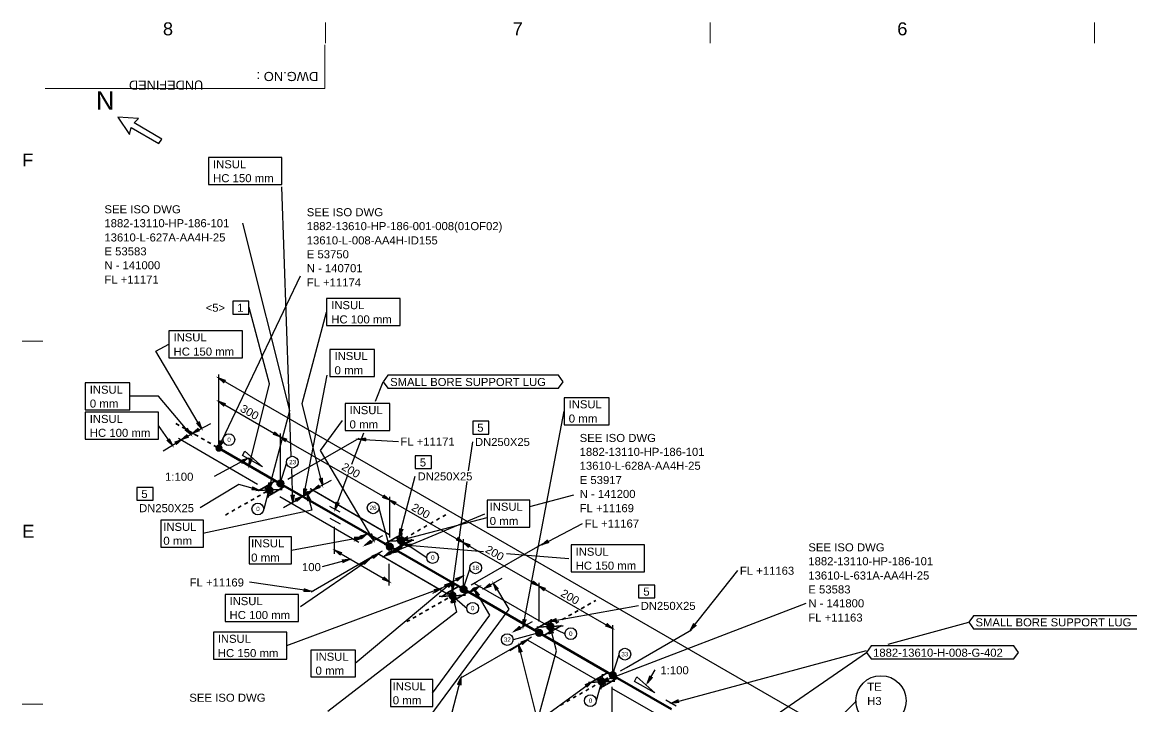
# Model space of a CAD drawing. Header units: inches. Extents: x 18 to 823, y 11 to 584.
# Drawn here: x 18.8 to 322.1, y 395.8 to 582.9 of the extents above; entities that cross this region are included whole.
import ezdxf
from ezdxf.enums import TextEntityAlignment as Align

# ---------------------------------------------------------------- set-up
doc = ezdxf.new("R2010")
doc.units = ezdxf.units.IN
doc.header["$MEASUREMENT"] = 0
for name, color, linetype in [('BG 0 -1', 7, 'Continuous'), ('DIMLINES', 7, 'Continuous'), ('DIMTEXT', 7, 'Continuous'), ('FITTINGS', 7, 'Continuous'), ('FRAME', 7, 'Continuous'), ('ISOTEXT', 7, 'Continuous'), ('PIPE', 7, 'Continuous'), ('WELDS', 7, 'Continuous')]:
    doc.layers.add(name, color=color, linetype=linetype)
doc.styles.add('Arial', font='arial.ttf')

msp = doc.modelspace()

# ---------------------------------------------------------------- hatches: boundary and pattern name
at = {"layer": 'DIMLINES', "linetype": 'Continuous'}
for points in [[(74.28, 485.08), (72.44, 485.72), (73.88, 484.44)], [(74.28, 478.68), (72.44, 479.32), (73.88, 478.04)], [(66.6, 473.32), (67.88, 471.88), (67.24, 473.72)], [(63.8, 470.12), (62.36, 468.84), (64.2, 469.48)], [(63.4, 471.4), (64.92, 470.2), (63.96, 471.88)], [(66.84, 471.88), (65.4, 470.6), (67.24, 471.24)], [(87.48, 470.28), (89.32, 469.64), (87.88, 470.92)], [(58.44, 468.6), (59.88, 467.24), (59.08, 469)], [(61, 467.56), (62.44, 468.84), (60.6, 468.2)], [(91.08, 469), (89.24, 469.64), (90.68, 468.36)], [(100.12, 458.12), (100.92, 456.36), (100.84, 458.28)], [(95.8, 455.4), (95.8, 453.48), (96.52, 455.32)], [(97, 453.8), (98.44, 455.08), (96.6, 454.44)], [(97, 453.8), (98.44, 455.08), (96.6, 454.44)], [(99.8, 456.36), (98.36, 455.08), (100.2, 455.72)], [(92.36, 453.64), (92.84, 451.72), (93.16, 453.64)], [(93.96, 452.04), (95.4, 453.32), (93.56, 452.68)], [(96.76, 454.6), (95.32, 453.32), (97.16, 453.96)], [(97.64, 452.28), (96.84, 454.04), (96.92, 452.12)], [(117.4, 453), (119.24, 452.36), (117.8, 453.64)], [(121, 451.72), (119.16, 452.36), (120.6, 451.08)], [(111.64, 441.8), (113.08, 443.08), (111.24, 442.44)], [(113.64, 442.68), (114.92, 441.24), (114.28, 443.08)], [(109.8, 441.48), (111.64, 442.2), (109.72, 442.2)], [(111.48, 442.6), (110.04, 441.32), (111.88, 441.96)], [(113.96, 441.24), (112.52, 439.96), (114.36, 440.6)], [(122.2, 439.96), (120.76, 438.68), (122.6, 439.32)], [(125.16, 440.28), (123.24, 440.04), (125.08, 439.48)], [(137.56, 441.4), (139.4, 440.76), (137.96, 442.04)], [(141.16, 440.12), (139.32, 440.76), (140.76, 439.48)], [(106.12, 437.96), (104.28, 438.6), (105.72, 437.32)], [(114.92, 436.44), (116.36, 437.72), (114.52, 437.08)], [(119.16, 438.2), (117.72, 436.92), (119.56, 437.56)], [(119.32, 437.4), (120.76, 438.68), (118.92, 438.04)], [(120.92, 438.84), (119.32, 437.72), (121.24, 438.12)], [(106.52, 435.24), (108.28, 436.12), (106.36, 435.96)], [(112.36, 434.84), (113.72, 436.2), (111.96, 435.4)], [(117.4, 430.6), (119.24, 429.96), (117.8, 431.24)], [(137.72, 430.2), (139.16, 431.48), (137.32, 430.84)], [(131.8, 427.16), (133.48, 428.2), (131.56, 427.88)], [(134.76, 428.52), (136.2, 429.8), (134.36, 429.16)], [(135.4, 428.52), (136.6, 430.04), (134.92, 429.08)], [(142.36, 428.36), (140.92, 427.08), (142.76, 427.72)], [(142.44, 427.48), (143.88, 428.76), (142.04, 428.12)], [(143.72, 426.44), (142.44, 427.88), (143.08, 426.04)], [(146.52, 429.4), (145.08, 428.12), (146.92, 428.76)], [(148.92, 428.12), (147.64, 429.56), (148.28, 427.72)], [(158.2, 429.48), (160.04, 428.84), (158.6, 430.12)], [(161.8, 428.2), (159.96, 428.84), (161.4, 427.56)], [(155.8, 419.64), (155.8, 417.72), (156.52, 419.56)], [(154.68, 417.72), (153.24, 416.44), (155.08, 417.08)], [(178.36, 417.88), (180.2, 417.24), (178.76, 418.52)], [(155.4, 410.92), (154.6, 412.68), (154.68, 410.76)], [(155.64, 412.92), (157.08, 414.2), (155.24, 413.56)]]:
    msp.add_hatch(color=2, dxfattribs=at).paths.add_polyline_path(points)
at = {"layer": 'ISOTEXT', "linetype": 'Continuous'}
for points in [[(72.92, 468.52), (72.44, 466.6), (73.64, 468.12)], [(112.68, 469.24), (110.76, 469), (112.68, 468.52)], [(78.92, 462.44), (80.44, 463.72), (78.6, 463.16)], [(80.92, 463.64), (80.84, 461.72), (81.64, 463.48)], [(81.72, 455.16), (83.64, 455), (81.88, 455.88)], [(86.28, 457), (86.2, 455.08), (87.08, 456.84)], [(104.68, 451.72), (104.36, 449.8), (105.4, 451.48)], [(122.04, 444.44), (121.96, 442.52), (122.84, 444.28)], [(123.96, 442.2), (122.2, 441.32), (124.12, 441.4)], [(162.36, 441.32), (160.84, 440.12), (162.68, 440.68)], [(95.88, 427.32), (97.8, 427.4), (95.96, 428.04)], [(136.28, 429.56), (136.36, 427.64), (137, 429.48)], [(137.24, 424.44), (136.44, 426.2), (136.52, 424.28)], [(164.68, 419.88), (162.84, 419.16), (164.76, 419.08)], [(163.96, 416.04), (163.16, 417.8), (163.24, 415.88)], [(202.36, 418.52), (201.48, 416.76), (203, 418.04)], [(138.68, 401.8), (138.76, 403.72), (137.88, 401.96)], [(178.76, 403.72), (177.08, 402.68), (179, 403)], [(190.36, 404.2), (189.72, 402.36), (191, 403.8)], [(173.24, 401.24), (174.52, 402.68), (172.76, 401.88)], [(198.04, 397.72), (196.28, 396.84), (198.2, 397)]]:
    msp.add_hatch(color=2, dxfattribs=at).paths.add_polyline_path(points)
at = {"layer": 'WELDS', "linetype": 'Continuous'}
h = msp.add_hatch(color=7, dxfattribs=at)
edge = h.paths.add_edge_path()
edge.add_arc((72.6, 466.52), 0.76, 0, 360)
h = msp.add_hatch(color=7, dxfattribs=at)
edge = h.paths.add_edge_path()
edge.add_arc((86.36, 455.08), 0.92, 0, 360)
h = msp.add_hatch(color=7, dxfattribs=at)
edge = h.paths.add_edge_path()
edge.add_arc((89.4, 456.84), 0.92, 0, 360)
h = msp.add_hatch(color=7, dxfattribs=at)
edge = h.paths.add_edge_path()
edge.add_arc((119.32, 439.56), 0.92, 0, 360)
h = msp.add_hatch(color=7, dxfattribs=at)
edge = h.paths.add_edge_path()
edge.add_arc((122.36, 441.32), 0.92, 0, 360)
h = msp.add_hatch(color=7, dxfattribs=at)
edge = h.paths.add_edge_path()
edge.add_arc((139.48, 427.96), 0.92, 0, 360)
h = msp.add_hatch(color=7, dxfattribs=at)
edge = h.paths.add_edge_path()
edge.add_arc((136.44, 426.2), 0.92, 0, 360)
h = msp.add_hatch(color=7, dxfattribs=at)
edge = h.paths.add_edge_path()
edge.add_arc((163.16, 417.8), 0.92, 0, 360)
h = msp.add_hatch(color=7, dxfattribs=at)
edge = h.paths.add_edge_path()
edge.add_arc((160.12, 416.04), 0.92, 0, 360)
h = msp.add_hatch(color=7, dxfattribs=at)
edge = h.paths.add_edge_path()
edge.add_arc((177.24, 402.68), 0.92, 0, 360)
h = msp.add_hatch(color=7, dxfattribs=at)
edge = h.paths.add_edge_path()
edge.add_arc((180.28, 404.44), 0.92, 0, 360)

# ---------------------------------------------------------------- linework, layer by layer
at = {"layer": 'BG 0 -1', "color": 7, "linetype": 'Continuous', "lineweight": 9}
for p, q in [((101.7, 577.17), (101.7, 582.83)), ((206.83, 577.17), (206.83, 582.83)), ((311.95, 577.17), (311.95, 582.83)), ((101.53, 564.78), (101.53, 576.75)), ((101.53, 564.78), (25.11, 564.78)), ((24.49, 495.71), (18.83, 495.71)), ((24.49, 396.57), (18.83, 396.57))]:
    msp.add_line(p, q, dxfattribs=at)
at = {"layer": 'DIMLINES', "color": 2, "linetype": 'Continuous', "lineweight": 30}
for p, q in [((89.8, 545.96), (69.72, 545.96)), ((69.72, 545.96), (69.72, 538.6)), ((89.8, 538.6), (89.8, 545.96)), ((69.72, 538.6), (89.8, 538.6)), ((122.12, 507.4), (102.04, 507.4)), ((102.04, 507.4), (102.04, 500.04)), ((122.12, 500.04), (122.12, 507.4)), ((95.32, 478.76), (102.04, 503.72)), ((79, 498.6), (58.92, 498.6)), ((58.92, 498.6), (58.92, 491.24)), ((79, 491.24), (79, 498.6)), ((102.04, 500.04), (122.12, 500.04)), ((55.4, 493), (58.92, 494.92)), ((67.88, 471.88), (55.4, 493)), ((115.16, 493.48), (102.92, 493.48)), ((102.92, 493.48), (102.92, 486.12)), ((115.16, 486.12), (115.16, 493.48)), ((58.92, 491.24), (79, 491.24)), ((72.44, 485.72), (74.28, 485.08)), ((73.88, 484.44), (72.44, 485.72)), ((72.44, 485.72), (523.88, 225.56)), ((72.52, 486.6), (72.52, 467.64)), ((102.92, 486.12), (115.16, 486.12)), ((48.28, 484.36), (36.04, 484.36)), ((36.04, 484.36), (36.04, 477)), ((48.28, 477), (48.28, 484.36)), ((74.28, 485.08), (73.88, 484.44)), ((56.04, 480.68), (48.2, 480.68)), ((64.92, 470.2), (56.04, 480.68)), ((72.44, 479.32), (74.28, 478.68)), ((73.88, 478.04), (72.44, 479.32)), ((72.44, 479.32), (89.32, 469.64)), ((179.24, 480.28), (167, 480.28)), ((167, 480.28), (167, 472.92)), ((179.24, 472.92), (179.24, 480.28)), ((36.04, 477), (48.28, 477)), ((56.12, 476.36), (36.04, 476.36)), ((36.04, 476.36), (36.04, 469)), ((56.12, 469), (56.12, 476.36)), ((74.28, 478.68), (73.88, 478.04)), ((100.92, 456.36), (95.32, 478.76)), ((119.32, 478.68), (107.08, 478.68)), ((107.08, 478.68), (107.08, 471.32)), ((119.32, 471.32), (119.32, 478.68)), ((155.8, 417.72), (167, 476.6)), ((65.4, 470.6), (70.36, 473.24)), ((66.6, 473.32), (67.24, 473.72)), ((67.88, 471.88), (66.6, 473.32)), ((67.24, 473.72), (67.88, 471.88)), ((59.88, 467.24), (56.04, 472.68)), ((62.36, 468.84), (67.32, 471.48)), ((62.36, 468.84), (63.8, 470.12)), ((63.4, 471.4), (63.96, 471.88)), ((64.92, 470.2), (63.4, 471.4)), ((63.8, 470.12), (64.2, 469.48)), ((63.96, 471.88), (64.92, 470.2)), ((64.68, 471), (66.28, 470.12)), ((65.4, 470.6), (66.84, 471.88)), ((67.24, 471.24), (65.4, 470.6)), ((66.84, 471.88), (67.24, 471.24)), ((87.48, 470.28), (87.88, 470.92)), ((89.32, 469.64), (87.48, 470.28)), ((87.88, 470.92), (89.32, 469.64)), ((89.32, 470.52), (89.32, 457.96)), ((107.08, 471.32), (119.32, 471.32)), ((167, 472.92), (179.24, 472.92)), ((36.04, 469), (56.12, 469)), ((57.32, 465.8), (62.44, 468.84)), ((58.44, 468.6), (59.08, 469)), ((59.88, 467.24), (58.44, 468.6)), ((59.08, 469), (59.88, 467.24)), ((60.6, 468.2), (62.44, 468.84)), ((61, 467.56), (60.6, 468.2)), ((62.44, 468.84), (61, 467.56)), ((61.56, 469.24), (83.16, 456.68)), ((64.2, 469.48), (62.36, 468.84)), ((89.24, 469.64), (91.08, 469)), ((90.68, 468.36), (89.24, 469.64)), ((89.24, 469.64), (119.24, 452.36)), ((91.08, 469), (90.68, 468.36)), ((93.16, 459), (110.92, 469.24)), ((91.48, 458.04), (93.16, 459)), ((100.12, 458.12), (100.84, 458.28)), ((100.92, 456.36), (100.12, 458.12)), ((100.84, 458.28), (100.92, 456.36)), ((93.32, 452.04), (98.44, 455.08)), ((95.32, 453.32), (98.44, 455.08)), ((95.8, 453.48), (95.8, 455.4)), ((95.8, 455.4), (96.52, 455.32)), ((96.52, 455.32), (95.8, 453.48)), ((96.6, 454.44), (98.44, 455.08)), ((96.6, 454.44), (98.44, 455.08)), ((98.44, 455.08), (97, 453.8)), ((98.44, 455.08), (97, 453.8)), ((97.56, 455.48), (119.16, 442.92)), ((97.64, 455.48), (119.24, 442.92)), ((98.36, 455.08), (103.4, 457.8)), ((98.36, 455.08), (99.8, 456.36)), ((100.2, 455.72), (98.36, 455.08)), ((99.8, 456.36), (100.2, 455.72)), ((110.84, 440.76), (89.24, 453.16)), ((90.28, 450.28), (95.4, 453.32)), ((92.84, 451.72), (92.36, 453.64)), ((92.36, 453.64), (93.16, 453.64)), ((93.16, 453.64), (92.84, 451.72)), ((93.56, 452.68), (95.4, 453.32)), ((93.96, 452.04), (93.56, 452.68)), ((95.4, 453.32), (93.96, 452.04)), ((95.32, 453.32), (96.76, 454.6)), ((97.16, 453.96), (95.32, 453.32)), ((97, 453.8), (96.6, 454.44)), ((97, 453.8), (96.6, 454.44)), ((96.76, 454.6), (97.16, 453.96)), ((96.84, 454.04), (97.64, 452.28)), ((96.92, 452.12), (96.84, 454.04)), ((96.84, 454.04), (97.96, 449.56)), ((97.64, 452.28), (96.92, 452.12)), ((117.4, 453), (117.8, 453.64)), ((119.24, 452.36), (117.4, 453)), ((117.8, 453.64), (119.24, 452.36)), ((119.16, 452.36), (121, 451.72)), ((120.6, 451.08), (119.16, 452.36)), ((119.16, 452.36), (139.4, 440.76)), ((119.24, 453.24), (119.24, 442.12)), ((157.56, 452.28), (145.96, 452.28)), ((145.96, 452.28), (145.96, 444.92)), ((157.56, 444.92), (157.56, 452.28)), ((97.96, 449.56), (68.2, 443.16)), ((121, 451.72), (120.6, 451.08)), ((68.36, 446.84), (56.76, 446.84)), ((56.76, 446.84), (56.76, 439.48)), ((68.36, 439.48), (68.36, 446.84)), ((119.32, 437.72), (145.24, 448.6)), ((104.2, 437.64), (104.2, 445)), ((110.04, 441.32), (113.08, 443.08)), ((111.24, 442.44), (113.08, 443.08)), ((113.08, 443.08), (111.64, 441.8)), ((113.88, 442.6), (112.28, 443.48)), ((113.64, 442.68), (114.28, 443.08)), ((114.28, 443.08), (114.92, 441.24)), ((145.96, 444.92), (157.56, 444.92)), ((92.44, 442.28), (80.84, 442.28)), ((80.84, 442.28), (80.84, 434.92)), ((92.44, 434.92), (92.44, 442.28)), ((109.8, 441.48), (109.72, 442.2)), ((109.72, 442.2), (111.64, 442.2)), ((111.64, 442.2), (109.8, 441.48)), ((110.04, 441.32), (111.48, 442.6)), ((111.88, 441.96), (110.04, 441.32)), ((111.64, 441.8), (111.24, 442.44)), ((111.48, 442.6), (111.88, 441.96)), ((112.52, 439.96), (117.4, 442.68)), ((112.52, 439.96), (113.96, 441.24)), ((114.36, 440.6), (112.52, 439.96)), ((114.92, 441.24), (113.64, 442.68)), ((113.96, 441.24), (114.36, 440.6)), ((120.76, 438.68), (125.72, 441.48)), ((120.76, 438.68), (122.2, 439.96)), ((122.2, 439.96), (122.6, 439.32)), ((123.24, 440.04), (125.16, 440.28)), ((125.08, 439.48), (123.24, 440.04)), ((125.16, 440.28), (125.08, 439.48)), ((137.56, 441.4), (137.96, 442.04)), ((139.4, 440.76), (137.56, 441.4)), ((137.96, 442.04), (139.4, 440.76)), ((139.32, 440.76), (141.16, 440.12)), ((140.76, 439.48), (139.32, 440.76)), ((139.32, 440.76), (160.04, 428.84)), ((139.4, 441.64), (139.4, 429.08)), ((141.16, 440.12), (140.76, 439.48)), ((143.24, 430.12), (161, 440.36)), ((188.92, 440.04), (168.84, 440.04)), ((168.84, 440.04), (168.84, 432.68)), ((188.92, 432.68), (188.92, 440.04)), ((56.76, 439.48), (68.36, 439.48)), ((115.56, 437.4), (97.8, 427.16)), ((104.28, 438.6), (106.12, 437.96)), ((105.72, 437.32), (104.28, 438.6)), ((104.28, 438.6), (119.24, 429.96)), ((106.12, 437.96), (105.72, 437.32)), ((111.24, 434.84), (116.36, 437.72)), ((114.52, 437.08), (116.36, 437.72)), ((114.92, 436.44), (114.52, 437.08)), ((116.36, 437.72), (114.92, 436.44)), ((117.24, 438.36), (115.56, 437.4)), ((116.36, 437.56), (135.24, 426.6)), ((116.52, 437.48), (133.16, 427.8)), ((117.72, 436.92), (120.76, 438.68)), ((117.72, 436.92), (119.16, 438.2)), ((119.56, 437.56), (117.72, 436.92)), ((118.92, 438.04), (120.76, 438.68)), ((119.32, 437.4), (118.92, 438.04)), ((119.16, 438.2), (119.56, 437.56)), ((119.32, 437.72), (120.92, 438.84)), ((120.76, 438.68), (119.32, 437.4)), ((121.24, 438.12), (119.32, 437.72)), ((122.6, 439.32), (120.76, 438.68)), ((120.92, 438.84), (121.24, 438.12)), ((80.84, 434.92), (92.44, 434.92)), ((108.28, 436.12), (100.84, 434.04)), ((106.36, 435.96), (108.28, 436.12)), ((106.52, 435.24), (106.36, 435.96)), ((108.28, 436.12), (106.52, 435.24)), ((111.96, 435.4), (113.72, 436.2)), ((112.36, 434.84), (111.96, 435.4)), ((113.72, 436.2), (112.36, 434.84)), ((119.16, 429), (119.16, 434.92)), ((117.4, 430.6), (117.8, 431.24)), ((117.8, 431.24), (119.24, 429.96)), ((134.12, 428.6), (139.16, 431.48)), ((137.32, 430.84), (139.16, 431.48)), ((137.72, 430.2), (137.32, 430.84)), ((139.16, 431.48), (137.72, 430.2)), ((145.08, 428.12), (150.04, 431)), ((168.84, 432.68), (188.92, 432.68)), ((133.48, 428.2), (91.08, 412.52)), ((136.6, 430.04), (109.88, 407.64)), ((119.24, 429.96), (117.4, 430.6)), ((131.08, 426.84), (136.2, 429.8)), ((131.56, 427.88), (133.48, 428.2)), ((131.8, 427.16), (131.56, 427.88)), ((133.48, 428.2), (131.8, 427.16)), ((134.36, 429.16), (136.2, 429.8)), ((134.76, 428.52), (134.36, 429.16)), ((136.2, 429.8), (134.76, 428.52)), ((134.92, 429.08), (136.6, 430.04)), ((135.4, 428.52), (134.92, 429.08)), ((136.6, 430.04), (135.4, 428.52)), ((140.92, 427.08), (143.88, 428.76)), ((140.92, 427.08), (142.36, 428.36)), ((142.76, 427.72), (140.92, 427.08)), ((141.56, 429.16), (143.24, 430.12)), ((142.04, 428.12), (143.88, 428.76)), ((142.44, 427.48), (142.04, 428.12)), ((142.36, 428.36), (142.76, 427.72)), ((142.44, 429.56), (161.96, 418.28)), ((143.88, 428.76), (142.44, 427.48)), ((142.44, 427.88), (143.72, 426.44)), ((143.08, 426.04), (142.44, 427.88)), ((142.44, 427.88), (146.6, 420.84)), ((145.08, 428.12), (146.52, 429.4)), ((146.92, 428.76), (145.08, 428.12)), ((146.52, 429.4), (146.92, 428.76)), ((147.64, 429.56), (148.92, 428.12)), ((148.28, 427.72), (147.64, 429.56)), ((147.64, 429.56), (151.8, 422.52)), ((148.92, 428.12), (148.28, 427.72)), ((158.2, 429.48), (158.6, 430.12)), ((160.04, 428.84), (158.2, 429.48)), ((158.6, 430.12), (160.04, 428.84)), ((159.96, 428.84), (161.8, 428.2)), ((161.4, 427.56), (159.96, 428.84)), ((159.96, 428.84), (180.2, 417.24)), ((160.04, 429.72), (160.04, 419.16)), ((161.8, 428.2), (161.4, 427.56)), ((94.36, 426.52), (74.28, 426.52)), ((74.28, 426.52), (74.28, 419.16)), ((94.36, 419.16), (94.36, 426.52)), ((143.72, 426.44), (143.08, 426.04)), ((151.8, 422.52), (127.16, 389.08)), ((74.28, 419.16), (94.36, 419.16)), ((146.6, 420.84), (130.92, 399.56)), ((153.24, 416.44), (158.28, 419.16)), ((155.8, 417.72), (155.8, 419.64)), ((155.8, 419.64), (156.52, 419.56)), ((156.52, 419.56), (155.8, 417.72)), ((91.16, 416.2), (71.08, 416.2)), ((71.08, 416.2), (71.08, 408.84)), ((91.16, 408.84), (91.16, 416.2)), ((153.24, 416.44), (154.68, 417.72)), ((155.08, 417.08), (153.24, 416.44)), ((154.68, 417.72), (155.08, 417.08)), ((178.36, 417.88), (178.76, 418.52)), ((180.2, 417.24), (178.36, 417.88)), ((178.76, 418.52), (180.2, 417.24)), ((180.2, 418.12), (180.2, 405.56)), ((184.04, 406.6), (201.8, 416.84)), ((156.36, 413.88), (138.6, 403.64)), ((152.12, 411.24), (157.08, 414.2)), ((154.6, 412.68), (155.4, 410.92)), ((154.68, 410.76), (154.6, 412.68)), ((155.24, 413.56), (157.08, 414.2)), ((155.64, 412.92), (155.24, 413.56)), ((157.08, 414.2), (155.64, 412.92)), ((158.04, 414.84), (156.36, 413.88)), ((157.08, 414.04), (175.96, 403.08)), ((109.96, 411.32), (97.72, 411.32)), ((97.72, 411.32), (97.72, 403.96)), ((109.96, 403.96), (109.96, 411.32)), ((155.4, 410.92), (154.68, 410.76)), ((71.08, 408.84), (91.16, 408.84)), ((182.36, 405.64), (184.04, 406.6)), ((97.72, 403.96), (109.96, 403.96)), ((131.08, 403.24), (119.48, 403.24)), ((119.48, 403.24), (119.48, 395.88)), ((131.08, 395.88), (131.08, 403.24)), ((201.64, 388.44), (180.04, 400.84)), ((180.12, 390.68), (180.12, 401.24)), ((119.48, 395.88), (131.08, 395.88))]:
    msp.add_line(p, q, dxfattribs=at)
at = {"layer": 'DIMLINES', "color": 2, "linetype": 'Continuous', "lineweight": 30, "const_width": 0.3}
for points in [[(74.28, 485.08), (72.44, 485.72), (73.88, 484.44)], [(74.28, 478.68), (72.44, 479.32), (73.88, 478.04)], [(66.6, 473.32), (67.88, 471.88), (67.24, 473.72)], [(63.8, 470.12), (62.36, 468.84), (64.2, 469.48)], [(63.4, 471.4), (64.92, 470.2), (63.96, 471.88)], [(66.84, 471.88), (65.4, 470.6), (67.24, 471.24)], [(87.48, 470.28), (89.32, 469.64), (87.88, 470.92)], [(58.44, 468.6), (59.88, 467.24), (59.08, 469)], [(61, 467.56), (62.44, 468.84), (60.6, 468.2)], [(91.08, 469), (89.24, 469.64), (90.68, 468.36)], [(100.12, 458.12), (100.92, 456.36), (100.84, 458.28)], [(95.8, 455.4), (95.8, 453.48), (96.52, 455.32)], [(97, 453.8), (98.44, 455.08), (96.6, 454.44)], [(97, 453.8), (98.44, 455.08), (96.6, 454.44)], [(99.8, 456.36), (98.36, 455.08), (100.2, 455.72)], [(92.36, 453.64), (92.84, 451.72), (93.16, 453.64)], [(93.96, 452.04), (95.4, 453.32), (93.56, 452.68)], [(96.76, 454.6), (95.32, 453.32), (97.16, 453.96)], [(97.64, 452.28), (96.84, 454.04), (96.92, 452.12)], [(117.4, 453), (119.24, 452.36), (117.8, 453.64)], [(121, 451.72), (119.16, 452.36), (120.6, 451.08)], [(111.48, 442.6), (110.04, 441.32), (111.88, 441.96)], [(111.64, 441.8), (113.08, 443.08), (111.24, 442.44)], [(113.64, 442.68), (114.92, 441.24), (114.28, 443.08)], [(109.8, 441.48), (111.64, 442.2), (109.72, 442.2)], [(113.96, 441.24), (112.52, 439.96), (114.36, 440.6)], [(122.2, 439.96), (120.76, 438.68), (122.6, 439.32)], [(125.16, 440.28), (123.24, 440.04), (125.08, 439.48)], [(137.56, 441.4), (139.4, 440.76), (137.96, 442.04)], [(141.16, 440.12), (139.32, 440.76), (140.76, 439.48)], [(106.12, 437.96), (104.28, 438.6), (105.72, 437.32)], [(114.92, 436.44), (116.36, 437.72), (114.52, 437.08)], [(119.16, 438.2), (117.72, 436.92), (119.56, 437.56)], [(120.92, 438.84), (119.32, 437.72), (121.24, 438.12)], [(119.32, 437.4), (120.76, 438.68), (118.92, 438.04)], [(106.52, 435.24), (108.28, 436.12), (106.36, 435.96)], [(112.36, 434.84), (113.72, 436.2), (111.96, 435.4)], [(117.4, 430.6), (119.24, 429.96), (117.8, 431.24)], [(137.72, 430.2), (139.16, 431.48), (137.32, 430.84)], [(131.8, 427.16), (133.48, 428.2), (131.56, 427.88)], [(134.76, 428.52), (136.2, 429.8), (134.36, 429.16)], [(135.4, 428.52), (136.6, 430.04), (134.92, 429.08)], [(142.36, 428.36), (140.92, 427.08), (142.76, 427.72)], [(142.44, 427.48), (143.88, 428.76), (142.04, 428.12)], [(143.72, 426.44), (142.44, 427.88), (143.08, 426.04)], [(146.52, 429.4), (145.08, 428.12), (146.92, 428.76)], [(148.92, 428.12), (147.64, 429.56), (148.28, 427.72)], [(158.2, 429.48), (160.04, 428.84), (158.6, 430.12)], [(161.8, 428.2), (159.96, 428.84), (161.4, 427.56)], [(155.8, 419.64), (155.8, 417.72), (156.52, 419.56)], [(178.36, 417.88), (180.2, 417.24), (178.76, 418.52)], [(154.68, 417.72), (153.24, 416.44), (155.08, 417.08)], [(155.4, 410.92), (154.6, 412.68), (154.68, 410.76)], [(155.64, 412.92), (157.08, 414.2), (155.24, 413.56)]]:
    msp.add_lwpolyline(points, close=True, dxfattribs=at)
at = {"layer": 'FITTINGS', "color": 7, "linetype": 'Continuous', "lineweight": 35}
for p, q in [((85, 455.8), (83.3, 454.8)), ((88, 457.6), (85, 455.8)), ((85, 455.8), (87.6, 454.3)), ((87.6, 454.3), (90.6, 456.1)), ((89.4, 456.8), (88, 457.6)), ((90.6, 456.1), (89.4, 456.8)), ((87.5, 454.2), (85.8, 453.3)), ((121, 442.1), (122.7, 443)), ((117.9, 440.3), (121, 442.1)), ((119.3, 439.5), (117.9, 440.3)), ((123.6, 440.6), (120.6, 438.8)), ((121, 442.1), (123.6, 440.6)), ((123.7, 440.6), (125.4, 441.5)), ((120.6, 438.8), (119.3, 439.5)), ((138.1, 428.7), (135, 427)), ((139.4, 427.9), (138.1, 428.7)), ((140.7, 427.2), (139.4, 427.9)), ((135, 426.9), (133.4, 425.9)), ((135, 427), (137.7, 425.4)), ((137.6, 425.4), (135.9, 424.4)), ((137.7, 425.4), (140.7, 427.2)), ((158.7, 416.8), (161.8, 418.6)), ((161.8, 418.6), (163.5, 419.5)), ((161.8, 418.6), (164.4, 417)), ((160.1, 416), (158.7, 416.8)), ((161.4, 415.3), (160.1, 416)), ((164.4, 417), (161.4, 415.3)), ((164.5, 417), (166.2, 418)), ((175.8, 403.4), (174.2, 402.4)), ((178.9, 405.2), (175.8, 403.4)), ((175.8, 403.4), (178.5, 401.9)), ((178.5, 401.9), (181.5, 403.7)), ((180.2, 404.4), (178.9, 405.2)), ((181.5, 403.7), (180.2, 404.4)), ((178.4, 401.8), (176.7, 400.9))]:
    msp.add_line(p, q, dxfattribs=at)
at = {"layer": 'FRAME', "color": 2, "linetype": 'Continuous', "lineweight": 30}
for p, q in [((45, 557), (48.2, 552.2)), ((50.6, 556.6), (45, 557)), ((49.4, 555.4), (50.6, 556.6)), ((57, 551), (49.4, 555.4)), ((48.2, 552.2), (48.6, 554.2)), ((48.6, 554.2), (56.2, 549.8)), ((56.2, 549.8), (57, 551)), ((79, 464.52), (79.64, 465.72)), ((84.52, 461.4), (79, 464.52)), ((79.64, 465.72), (84.52, 461.4)), ((186.2, 402.76), (186.84, 403.96)), ((186.84, 403.96), (191.72, 399.64)), ((191.72, 399.64), (186.2, 402.76))]:
    msp.add_line(p, q, dxfattribs=at)
at = {"layer": 'ISOTEXT', "color": 2, "linetype": 'Continuous', "lineweight": 30}
for p, q in [((92.36, 464.28), (89.8, 537.96)), ((91.96, 476.84), (79.16, 528.04)), ((72.44, 466.6), (94.92, 513.64)), ((80.76, 506.68), (76.36, 506.68)), ((76.36, 506.68), (76.36, 503.16)), ((80.76, 503.16), (80.76, 506.68)), ((86.44, 484.12), (80.84, 504.92)), ((76.36, 503.16), (80.76, 503.16)), ((95.8, 453.48), (102.2, 486.44)), ((118.76, 486.44), (117.48, 484.68)), ((165.4, 486.44), (118.76, 486.44)), ((166.68, 484.68), (165.4, 486.44)), ((80.84, 461.72), (86.44, 484.12)), ((115.4, 479.32), (117.48, 484.68)), ((117.48, 484.68), (118.76, 482.92)), ((118.76, 482.92), (165.4, 482.92)), ((165.4, 482.92), (166.68, 484.68)), ((86.2, 455.08), (91.96, 476.84)), ((100.36, 465.88), (106.36, 474.04)), ((146.36, 473.88), (141.96, 473.88)), ((141.96, 473.88), (141.96, 470.36)), ((146.36, 470.36), (146.36, 473.88)), ((108.92, 462.12), (112.2, 470.68)), ((141.96, 470.36), (146.36, 470.36)), ((72.44, 466.6), (72.92, 468.52)), ((73.64, 468.12), (72.44, 466.6)), ((72.52, 466.52), (73.56, 468.44)), ((72.92, 468.52), (73.64, 468.12)), ((110.76, 469), (112.68, 469.24)), ((112.68, 468.52), (110.76, 469)), ((110.76, 469), (121.64, 468.36)), ((112.68, 469.24), (112.68, 468.52)), ((140.84, 460.28), (141.96, 468.28)), ((114.92, 441.24), (100.36, 465.88)), ((130.68, 464.44), (126.28, 464.44)), ((126.28, 464.44), (126.28, 460.92)), ((130.68, 460.92), (130.68, 464.44)), ((80.44, 463.72), (71.32, 458.76)), ((78.6, 463.16), (80.44, 463.72)), ((78.92, 462.44), (78.6, 463.16)), ((80.44, 463.72), (78.92, 462.44)), ((80.84, 461.72), (80.92, 463.64)), ((81.64, 463.48), (80.84, 461.72)), ((80.92, 463.64), (81.64, 463.48)), ((89.32, 456.84), (91.16, 462.6)), ((92.84, 451.72), (92.52, 460.84)), ((104.36, 449.8), (107.96, 459.4)), ((121.96, 442.52), (126.28, 458.84)), ((126.28, 460.92), (130.68, 460.92)), ((54.6, 455.8), (50.2, 455.8)), ((50.2, 455.8), (50.2, 452.28)), ((54.6, 452.28), (54.6, 455.8)), ((78.04, 456.6), (67.48, 450.2)), ((83.64, 455), (78.04, 456.6)), ((81.72, 455.16), (81.88, 455.88)), ((83.64, 455), (81.72, 455.16)), ((81.88, 455.88), (83.64, 455)), ((86.28, 455.08), (84.84, 449.8)), ((86.2, 455.08), (86.28, 457)), ((87.08, 456.84), (86.2, 455.08)), ((86.28, 457), (87.08, 456.84)), ((136.36, 427.64), (140.44, 457.4)), ((50.2, 452.28), (54.6, 452.28)), ((157.56, 450.6), (169.64, 453.72)), ((104.36, 449.8), (104.68, 451.72)), ((105.4, 451.48), (104.36, 449.8)), ((104.68, 451.72), (105.4, 451.48)), ((119.24, 439.56), (116.36, 450.12)), ((122.2, 441.32), (145.96, 447.56)), ((160.84, 440.12), (171.96, 445.96)), ((121.96, 442.52), (122.04, 444.44)), ((122.84, 444.28), (121.96, 442.52)), ((122.04, 444.44), (122.84, 444.28)), ((92.44, 438.6), (111.64, 442.2)), ((122.2, 441.32), (123.96, 442.2)), ((124.12, 441.4), (122.2, 441.32)), ((122.28, 441.32), (129.48, 436.52)), ((123.24, 440.04), (144.92, 438.28)), ((123.96, 442.2), (124.12, 441.4)), ((160.84, 440.12), (162.36, 441.32)), ((162.68, 440.68), (160.84, 440.12)), ((162.36, 441.32), (162.68, 440.68)), ((151.24, 437.72), (168.2, 436.36)), ((94.92, 423.24), (113.72, 436.2)), ((139.4, 427.96), (141.24, 433.72)), ((201.48, 416.76), (214.44, 433.08)), ((97.8, 427.4), (81, 429.88)), ((95.88, 427.32), (95.96, 428.04)), ((95.96, 428.04), (97.8, 427.4)), ((136.36, 427.64), (136.28, 429.56)), ((136.28, 429.56), (137, 429.48)), ((137, 429.48), (136.36, 427.64)), ((191.72, 429.08), (187.32, 429.08)), ((187.32, 429.08), (187.32, 425.56)), ((191.72, 425.56), (191.72, 429.08)), ((97.8, 427.4), (95.88, 427.32)), ((136.36, 426.2), (140.44, 422.68)), ((136.44, 426.2), (137.56, 421.72)), ((136.44, 426.2), (137.24, 424.44)), ((136.52, 424.28), (136.44, 426.2)), ((187.32, 425.56), (191.72, 425.56)), ((137.56, 421.72), (102.36, 394.52)), ((137.24, 424.44), (136.52, 424.28)), ((162.84, 419.16), (187.32, 423.48)), ((177.08, 402.68), (233.08, 424.12)), ((162.84, 419.16), (164.68, 419.88)), ((164.76, 419.08), (162.84, 419.16)), ((164.68, 419.88), (164.76, 419.08)), ((255.56, 412.92), (277.56, 418.92)), ((278.84, 420.68), (277.56, 418.92)), ((277.56, 418.92), (278.84, 417.16)), ((325.48, 420.68), (278.84, 420.68)), ((160.04, 416.04), (153, 414.12)), ((163.08, 417.8), (167.24, 415.72)), ((163.16, 417.8), (163.96, 416.04)), ((163.24, 415.88), (163.16, 417.8)), ((164.84, 411.08), (163.16, 417.8)), ((163.96, 416.04), (163.24, 415.88)), ((201.48, 416.76), (202.36, 418.52)), ((203, 418.04), (201.48, 416.76)), ((202.36, 418.52), (203, 418.04)), ((278.84, 417.16), (325.48, 417.16)), ((160.6, 388.6), (154.6, 412.68)), ((154.76, 373.96), (164.84, 411.08)), ((180.2, 404.44), (182.04, 410.12)), ((196.28, 396.84), (249.56, 411.24)), ((214.36, 386.36), (249.56, 410.68)), ((250.84, 412.44), (249.56, 410.68)), ((249.56, 410.68), (250.84, 408.92)), ((289.88, 412.44), (250.84, 412.44)), ((291.16, 410.68), (289.88, 412.44)), ((289.88, 408.92), (291.16, 410.68)), ((250.84, 408.92), (289.88, 408.92)), ((138.76, 403.72), (133, 381.96)), ((137.88, 401.96), (138.76, 403.72)), ((138.76, 403.72), (138.68, 401.8)), ((177.08, 402.68), (178.76, 403.72)), ((178.76, 403.72), (179, 403)), ((189.72, 402.36), (191.8, 405.88)), ((189.72, 402.36), (190.36, 404.2)), ((191, 403.8), (189.72, 402.36)), ((190.36, 404.2), (191, 403.8)), ((138.68, 401.8), (137.88, 401.96)), ((156.76, 389.72), (174.52, 402.68)), ((172.76, 401.88), (174.52, 402.68)), ((173.24, 401.24), (172.76, 401.88)), ((174.52, 402.68), (173.24, 401.24)), ((177.16, 402.68), (175.72, 397.4)), ((179, 403), (177.08, 402.68)), ((196.28, 396.84), (198.04, 397.72)), ((198.04, 397.72), (198.2, 397)), ((234.36, 385), (246.84, 397.48)), ((198.2, 397), (196.28, 396.84))]:
    msp.add_line(p, q, dxfattribs=at)
at = {"layer": 'ISOTEXT', "color": 2, "linetype": 'Continuous', "lineweight": 30, "const_width": 0.3}
for points in [[(72.92, 468.52), (72.44, 466.6), (73.64, 468.12)], [(112.68, 469.24), (110.76, 469), (112.68, 468.52)], [(78.92, 462.44), (80.44, 463.72), (78.6, 463.16)], [(80.92, 463.64), (80.84, 461.72), (81.64, 463.48)], [(81.72, 455.16), (83.64, 455), (81.88, 455.88)], [(86.28, 457), (86.2, 455.08), (87.08, 456.84)], [(104.68, 451.72), (104.36, 449.8), (105.4, 451.48)], [(122.04, 444.44), (121.96, 442.52), (122.84, 444.28)], [(123.96, 442.2), (122.2, 441.32), (124.12, 441.4)], [(162.36, 441.32), (160.84, 440.12), (162.68, 440.68)], [(95.88, 427.32), (97.8, 427.4), (95.96, 428.04)], [(136.28, 429.56), (136.36, 427.64), (137, 429.48)], [(137.24, 424.44), (136.44, 426.2), (136.52, 424.28)], [(164.68, 419.88), (162.84, 419.16), (164.76, 419.08)], [(163.96, 416.04), (163.16, 417.8), (163.24, 415.88)], [(202.36, 418.52), (201.48, 416.76), (203, 418.04)], [(138.68, 401.8), (138.76, 403.72), (137.88, 401.96)], [(178.76, 403.72), (177.08, 402.68), (179, 403)], [(190.36, 404.2), (189.72, 402.36), (191, 403.8)], [(173.24, 401.24), (174.52, 402.68), (172.76, 401.88)], [(198.04, 397.72), (196.28, 396.84), (198.2, 397)]]:
    msp.add_lwpolyline(points, close=True, dxfattribs=at)
at = {"layer": 'ISOTEXT', "color": 2, "linetype": 'Continuous', "lineweight": 30}
for centre, radius in [((75.32, 468.84), 1.6), ((92.68, 462.68), 1.6), ((83.24, 449.88), 1.6), ((114.76, 450.2), 1.6), ((131, 436.6), 1.6), ((142.76, 433.8), 1.6), ((141.96, 422.76), 1.6), ((151.4, 414.2), 1.6), ((168.76, 415.8), 1.6), ((183.56, 410.2), 1.6), ((253.56, 397.48), 6.84), ((174.12, 397.48), 1.6)]:
    msp.add_circle(centre, radius, dxfattribs=at)
at = {"layer": 'PIPE', "color": 7, "linetype": 'Continuous', "lineweight": 35}
for p, q in [((61.7, 472.74), (60.84, 473.24)), ((63.44, 471.75), (62.57, 472.24)), ((65.17, 470.75), (64.31, 471.25)), ((66.91, 469.76), (66.04, 470.25)), ((68.65, 468.76), (67.78, 469.26)), ((70.38, 467.77), (69.51, 468.27)), ((72.12, 466.78), (71.25, 467.27)), ((82.2, 452.69), (81.33, 452.2)), ((83.93, 453.69), (83.06, 453.19)), ((85.67, 454.68), (84.8, 454.18)), ((76.99, 449.71), (76.12, 449.21)), ((78.72, 450.7), (77.86, 450.21)), ((80.46, 451.7), (79.59, 451.2)), ((75.25, 448.72), (74.39, 448.22)), ((130.33, 445.84), (131.19, 446.33)), ((132.06, 446.83), (132.93, 447.33)), ((133.8, 447.83), (134.66, 448.32)), ((125.12, 442.86), (125.99, 443.35)), ((126.86, 443.85), (127.72, 444.35)), ((128.59, 444.85), (129.46, 445.34)), ((122.4, 441.3), (122.52, 441.37)), ((123.38, 441.86), (124.25, 442.36)), ((135.17, 425.49), (134.3, 425)), ((136.4, 426.2), (136.03, 425.99)), ((175.1, 424.61), (175.6, 424.9)), ((129.96, 422.51), (129.09, 422.01)), ((131.69, 423.51), (130.83, 423.01)), ((133.43, 424.5), (132.56, 424)), ((169.89, 421.63), (170.76, 422.13)), ((171.63, 422.63), (172.5, 423.12)), ((173.36, 423.62), (174.23, 424.12)), ((124.75, 419.53), (124, 419.1)), ((126.49, 420.52), (125.62, 420.03)), ((128.22, 421.52), (127.36, 421.02)), ((164.69, 418.65), (165.55, 419.15)), ((166.42, 419.64), (167.29, 420.14)), ((168.16, 420.64), (169.02, 421.13)), ((163.2, 417.8), (163.82, 418.15)), ((173.73, 400.71), (172.86, 400.21)), ((175.46, 401.71), (174.6, 401.21)), ((177.2, 402.7), (176.33, 402.2)), ((168.52, 397.73), (167.65, 397.23)), ((170.26, 398.73), (169.39, 398.23)), ((171.99, 399.72), (171.12, 399.22)), ((166.79, 396.74), (165.92, 396.24))]:
    msp.add_line(p, q, dxfattribs=at)
at = {"layer": 'PIPE', "color": 7, "linetype": 'Continuous', "lineweight": 50}
for p, q in [((89.4, 456.8), (72.6, 466.5)), ((104.4, 448.2), (89.4, 456.8)), ((119.3, 439.6), (104.4, 448.2)), ((139.5, 428), (119.3, 439.6)), ((160.1, 416), (139.5, 428)), ((180.3, 404.4), (160.1, 416)), ((196.3, 395.2), (180.3, 404.4))]:
    msp.add_line(p, q, dxfattribs=at)
at = {"layer": 'WELDS', "color": 7, "linetype": 'Continuous', "lineweight": 35}
for p, q in [((89.9, 455.2), (82.7, 454.9)), ((86.6, 457.1), (86.1, 453)), ((122.1, 439.2), (122.6, 443.4)), ((118.7, 441.1), (125.9, 441.4)), ((136.6, 428.2), (136.2, 424.1)), ((140, 426.3), (132.8, 426)), ((162.9, 415.7), (163.4, 419.8)), ((159.5, 417.6), (166.7, 417.9)), ((177.4, 404.7), (177, 400.6)), ((180.8, 402.8), (173.6, 402.5))]:
    msp.add_line(p, q, dxfattribs=at)
at = {"layer": 'WELDS', "color": 7, "linetype": 'Continuous', "lineweight": 25}
for p, q in [((105.7, 449), (102.9, 450.6)), ((102.9, 447.4), (105.7, 445.8)), ((197.6, 396), (194.8, 397.6))]:
    msp.add_line(p, q, dxfattribs=at)
at = {"layer": 'WELDS', "color": 7, "linetype": 'Continuous', "lineweight": 35}
for centre, radius in [((72.6, 466.52), 0.76), ((72.6, 466.52), 0.76), ((86.36, 455.08), 0.92), ((86.36, 455.08), 0.92), ((89.4, 456.84), 0.92), ((89.4, 456.84), 0.92), ((119.32, 439.56), 0.92), ((119.32, 439.56), 0.92), ((122.36, 441.32), 0.92), ((122.36, 441.32), 0.92), ((139.48, 427.96), 0.92), ((139.48, 427.96), 0.92), ((136.44, 426.2), 0.92), ((136.44, 426.2), 0.92), ((163.16, 417.8), 0.92), ((163.16, 417.8), 0.92), ((160.12, 416.04), 0.92), ((160.12, 416.04), 0.92), ((177.24, 402.68), 0.92), ((177.24, 402.68), 0.92), ((180.28, 404.44), 0.92), ((180.28, 404.44), 0.92)]:
    msp.add_circle(centre, radius, dxfattribs=at)

# ---------------------------------------------------------------- texts
at = {"layer": 'BG 0 -1', "color": 7, "style": 'Arial', "width": 1.008516}
for s, p in [('8', (58.68, 581.12)), ('7', (154.26, 581.12)), ('6', (259.39, 581.12))]:
    msp.add_text(s, height=3.54, dxfattribs=at).set_placement(p, align=Align.MIDDLE)
at = {"layer": 'BG 0 -1', "color": 4, "style": 'Arial', "width": 1.010263}
msp.add_text('DWG.NO : ', height=2.5, rotation=180, dxfattribs=at).set_placement((99.75, 568.1), align=Align.MIDDLE_LEFT)
at = {"layer": 'BG 0 -1', "color": 7, "style": 'Arial'}
for s, width, p in [('F', 0.993934, (18.84, 543.5)), ('E', 1.004063, (18.84, 442.02))]:
    msp.add_text(s, height=3.54, dxfattribs=dict(at, width=width)).set_placement(p)
at = {"layer": 'DIMLINES', "color": 2, "style": 'Arial'}
for s, width, p in [('INSUL', 0.999439, (71, 543)), ('HC 150 mm', 1.010172, (71, 539.2)), ('INSUL', 0.999439, (103.3, 504.5)), ('HC 100 mm', 1.010172, (103.3, 500.6)), ('INSUL', 0.999439, (60.2, 495.7)), ('HC 150 mm', 1.010172, (60.2, 491.8)), ('INSUL', 0.999439, (104.2, 490.6)), ('0 mm', 1.021552, (104.2, 486.7)), ('INSUL', 0.999439, (37.3, 481.4)), ('0 mm', 1.021552, (37.3, 477.6)), ('INSUL', 0.999439, (168.2, 477.4)), ('INSUL', 0.999439, (108.3, 475.8)), ('INSUL', 0.999439, (37.3, 473.4)), ('0 mm', 1.021552, (108.3, 471.9)), ('0 mm', 1.021552, (168.2, 473.5)), ('HC 100 mm', 1.010172, (37.3, 469.6)), ('INSUL', 0.999439, (146.6, 449.4)), ('INSUL', 0.999439, (57.4, 443.9)), ('0 mm', 1.021552, (146.6, 445.5)), ('0 mm', 1.021552, (57.4, 440.1)), ('INSUL', 0.999439, (81.4, 439.4)), ('0 mm', 1.021552, (81.4, 435.5)), ('INSUL', 0.999439, (170.1, 437.1)), ('HC 150 mm', 1.010172, (170.1, 433.3)), ('INSUL', 0.999439, (75.5, 423.6)), ('HC 100 mm', 1.010172, (75.5, 419.8)), ('INSUL', 0.999439, (72.3, 413.3)), ('HC 150 mm', 1.010172, (72.3, 409.4)), ('INSUL', 0.999439, (99, 408.4)), ('0 mm', 1.021552, (99, 404.6)), ('INSUL', 0.999439, (120.1, 400.3)), ('0 mm', 1.021552, (120.1, 396.5))]:
    msp.add_text(s, height=2.2, dxfattribs=dict(at, width=width)).set_placement(p)
at = {"layer": 'DIMTEXT', "color": 2, "style": 'Arial', "width": 1.008516}
for s, p in [('300', (78.2, 476.7)), ('200', (105.9, 460.8)), ('200', (125, 449.7)), ('200', (145.2, 438.2)), ('200', (165.8, 426.2))]:
    msp.add_text(s, height=2.2, rotation=330, dxfattribs=at).set_placement(p)
msp.add_text('100', height=2.2, dxfattribs=at).set_placement((95.3, 432.9))
at = {"layer": 'FRAME', "color": 2, "style": 'Arial', "width": 0.995787}
msp.add_text('UNDEFINED', height=2.5, rotation=180, dxfattribs=at).set_placement((68.3, 567))
at = {"layer": 'FRAME', "color": 2, "style": 'Arial', "width": 0.992063}
msp.add_text('N', height=5, dxfattribs=at).set_placement((39, 559))
at = {"layer": 'ISOTEXT', "color": 2, "style": 'Arial'}
for s, height, width, p in [('SEE ISO DWG', 2.2, 1.00983, (41.3, 530.7)), ('SEE ISO DWG', 2.2, 1.00983, (96.6, 529.9)), ('1882-13110-HP-186-101', 2.2, 1.003951, (41.3, 526.9)), ('1882-13610-HP-186-001-008(01OF02)', 2.2, 1.003206, (96.6, 526.1)), ('13610-L-627A-AA4H-25', 2.2, 1.003255, (41.3, 523)), ('13610-L-008-AA4H-ID155', 2.2, 1.002891, (96.6, 522.2)), ('E 53583', 2.2, 1.007719, (41.3, 519.2)), ('E 53750', 2.2, 1.007719, (96.6, 518.4)), ('N - 141000', 2.2, 1.004313, (41.3, 515.4)), ('N - 140701', 2.2, 1.004313, (96.6, 514.6)), ('FL +11171', 2.2, 1.004042, (41.3, 511.5)), ('FL +11174', 2.2, 1.004042, (96.6, 510.7)), ('<5>', 2.2, 0.993892, (69, 503.8)), ('1', 2.2, 1.008516, (77.6, 503.8)), ('SMALL BORE SUPPORT LUG', 2.2, 1.0017, (119.4, 483.5)), ('5', 2.2, 1.008516, (143.2, 471)), ('SEE ISO DWG', 2.2, 1.00983, (171.2, 468.2)), ('0', 1.2, 1.008516, (74.9, 468.2)), ('FL +11171', 2.2, 1.004042, (122.2, 467.2)), ('DN250X25', 2.2, 0.996682, (142.6, 467.1)), ('1882-13110-HP-186-101', 2.2, 1.003951, (171.2, 464.4)), ('23', 1.2, 1.008516, (91.8, 462.1)), ('5', 2.2, 1.008516, (127.5, 461.5)), ('13610-L-628A-AA4H-25', 2.2, 1.003255, (171.2, 460.6)), (' 1:100', 2.2, 1.008516, (57, 457.6)), ('DN250X25', 2.2, 0.996682, (126.9, 457.7)), ('E 53917', 2.2, 1.007719, (171.2, 456.7)), ('5', 2.2, 1.008516, (51.4, 452.9)), ('N - 141200', 2.2, 1.004313, (171.2, 452.9)), ('DN250X25', 2.2, 0.996682, (50.8, 449)), ('0', 1.2, 1.008516, (82.8, 449.3)), ('26', 1.2, 1.008516, (113.8, 449.6)), ('FL +11169', 2.2, 1.004042, (171.2, 449)), ('FL +11167', 2.2, 1.004042, (172.6, 444.8)), ('SEE ISO DWG', 2.2, 1.00983, (233.7, 438.3)), ('0', 1.2, 1.008516, (130.6, 436)), ('18', 1.2, 1.008516, (141.8, 433.2)), ('FL +11163', 2.2, 1.004042, (215, 431.9)), ('1882-13110-HP-186-101', 2.2, 1.003951, (233.7, 434.5)), ('FL +11169', 2.2, 1.004042, (64.6, 428.7)), ('13610-L-631A-AA4H-25', 2.2, 1.003255, (233.7, 430.6)), ('5', 2.2, 1.008516, (188.6, 426.2)), ('E 53583', 2.2, 1.007719, (233.7, 426.8)), ('N - 141800', 2.2, 1.004313, (233.7, 423)), ('0', 1.2, 1.008516, (141.5, 422.2)), ('DN250X25', 2.2, 0.996682, (187.9, 422.3)), ('FL +11163', 2.2, 1.004042, (233.7, 419.1)), ('SMALL BORE SUPPORT LUG', 2.2, 1.0017, (279.4, 417.8)), ('0', 1.2, 1.008516, (168.3, 415.2)), ('32', 1.2, 1.008516, (150.5, 413.6)), ('33', 1.2, 1.008516, (182.6, 409.6)), ('1882-13610-H-008-G-402', 2.2, 1.003095, (251.4, 409.5)), (' 1:100', 2.2, 1.008516, (192.4, 404.7)), ('TE', 2.2, 1.011406, (249.8, 400.2)), ('SEE ISO DWG', 2.2, 1.00983, (64.5, 397.2)), ('0', 1.2, 1.008516, (173.7, 396.9)), ('H3', 2.2, 0.99922, (249.8, 396.3))]:
    msp.add_text(s, height=height, dxfattribs=dict(at, width=width)).set_placement(p)

doc.saveas('drawing.dxf')
